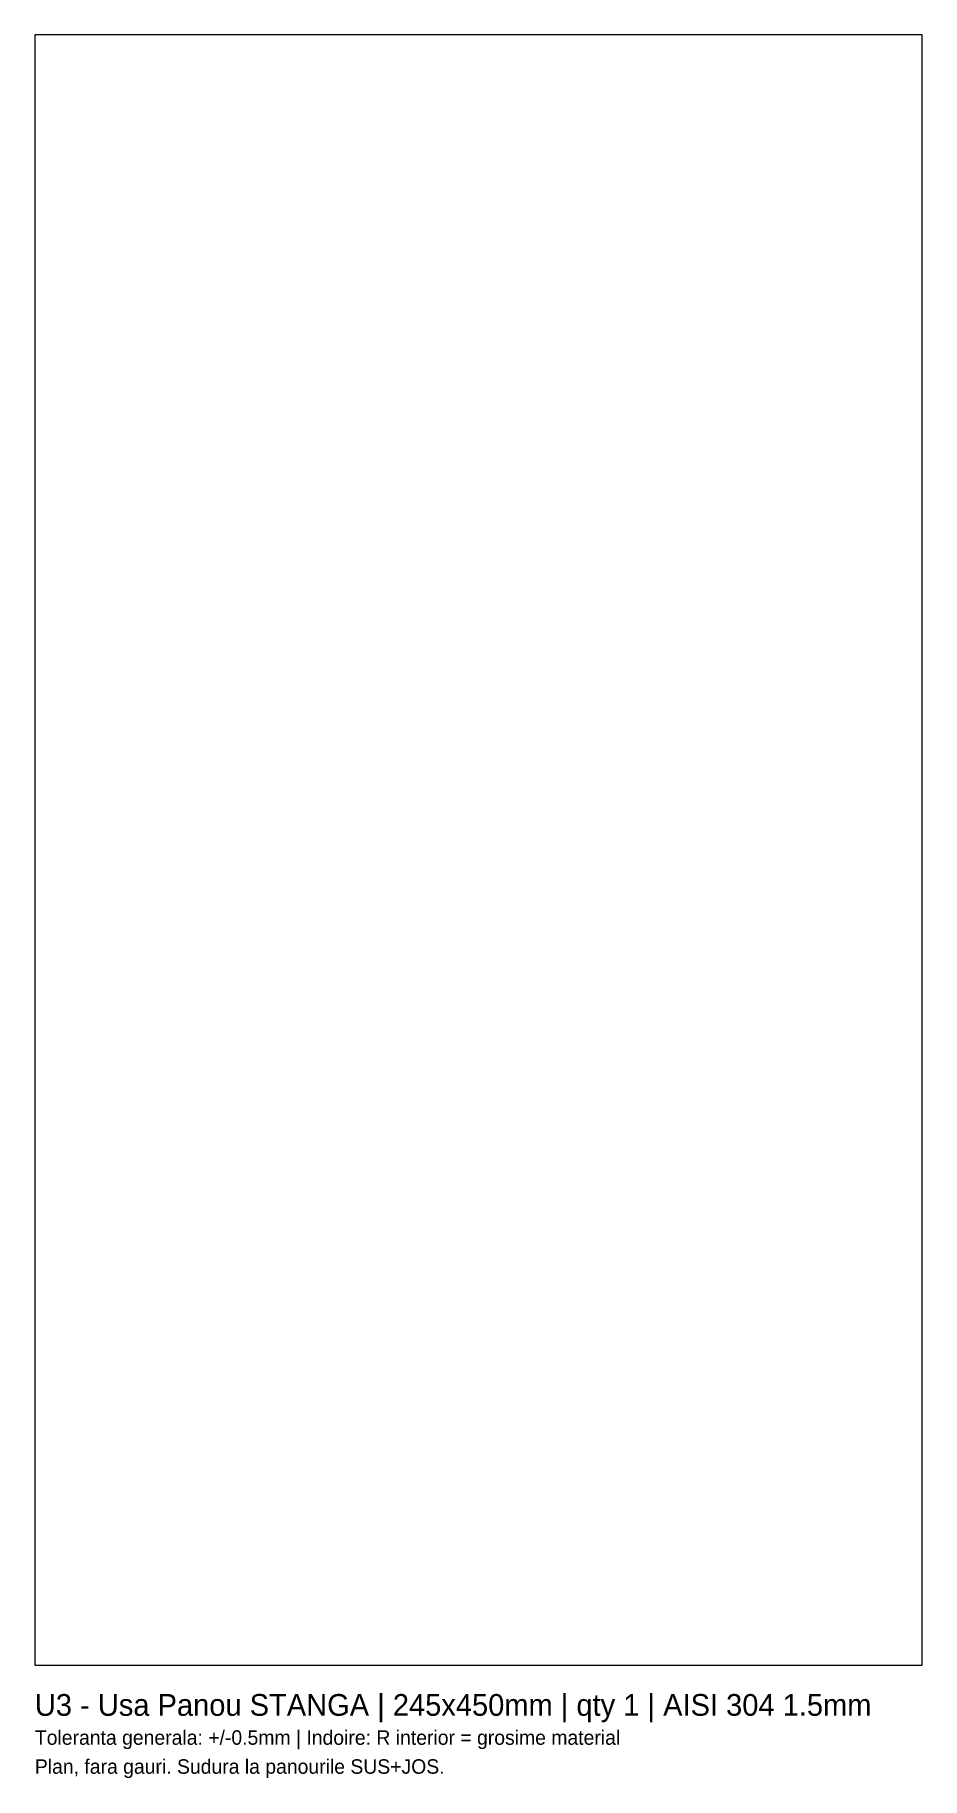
# Model space of a CAD drawing. Header units: metres. Extents: x 0 to 245, y -31 to 450.
import ezdxf

# ---------------------------------------------------------------- set-up
doc = ezdxf.new("R2010")
doc.units = ezdxf.units.M
doc.layers.add('ANNOTATION', color=3, linetype='Continuous')
doc.layers.add('CUT', color=5, linetype='Continuous')

msp = doc.modelspace()

# ---------------------------------------------------------------- linework, layer by layer
at = {"layer": 'CUT'}
msp.add_lwpolyline([(0, 0), (245, 0), (245, 450), (0, 450)], close=True, dxfattribs=at)

# ---------------------------------------------------------------- texts
at = {"layer": 'ANNOTATION'}
for s, height, p in [('U3 - Usa Panou STANGA | 245x450mm | qty 1 | AISI 304 1.5mm', 6, (0, -14)), ('Toleranta generala: +/-0.5mm | Indoire: R interior = grosime material', 4, (0, -22)), ('Plan, fara gauri. Sudura la panourile SUS+JOS.', 4, (0, -30))]:
    msp.add_text(s, height=height, dxfattribs=at).set_placement(p)

doc.saveas('drawing.dxf')
